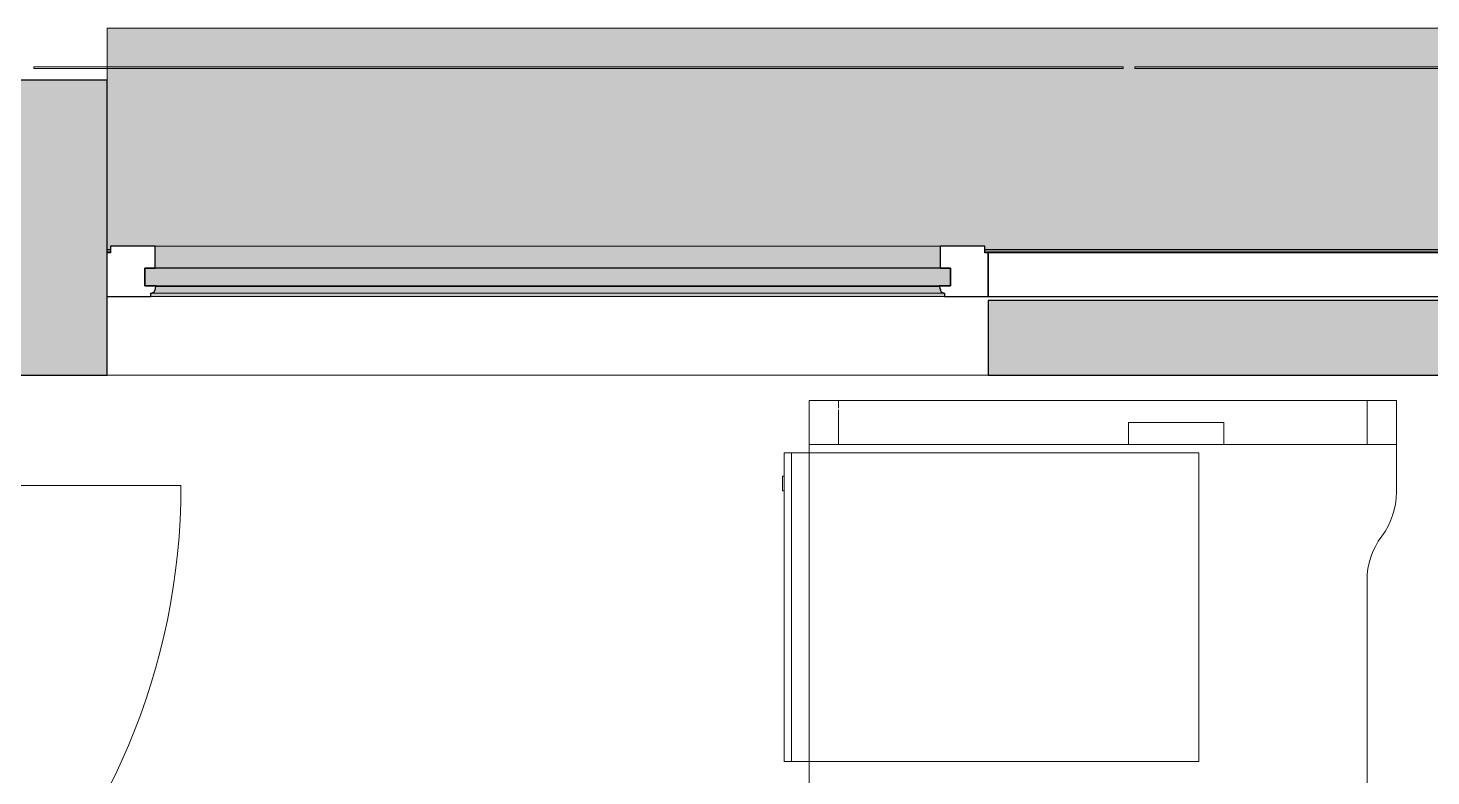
# Model space of a CAD drawing. Header units: millimetres. Extents: x 155927 to 326028, y -36033 to 97293.
# Drawn here: x 220801 to 222712, y 33700 to 34719 of the extents above; entities that cross this region are included whole.
import ezdxf

# ---------------------------------------------------------------- set-up
doc = ezdxf.new("R2010")
doc.units = ezdxf.units.MM
doc.header["$MEASUREMENT"] = 0
for name, color, linetype, lineweight in [('A-DOOR', 4, 'CONTINUOUS', 9), ('A-GLAZ', 7, 'CONTINUOUS', 9), ('A-GLAZ-CWMG', 7, 'CONTINUOUS', 9), ('A-WALL', 7, 'CONTINUOUS', 9), ('A-WALL-PATT', 7, 'CONTINUOUS', 9), ('I-FURN', 8, 'CONTINUOUS', 9), ('I-WALL', 7, 'CONTINUOUS', 9)]:
    doc.layers.add(name, color=color, linetype=linetype, lineweight=lineweight)

msp = doc.modelspace()

# ---------------------------------------------------------------- hatches: boundary and pattern name
at = {"layer": 'A-GLAZ'}
for points in [[(229692.8, 34417), (229692.8, 34718.6), (220908.8, 34718.6), (220908.8, 34417), (220913.2, 34417), (220913.2, 34421.6), (222104.5, 34421.6), (222104.5, 34417), (223441.2, 34417), (223441.2, 34421.6), (224632.5, 34421.6), (224632.5, 34417), (225969.2, 34417), (225969.2, 34421.6), (227160.5, 34421.6), (227160.5, 34417), (228497.2, 34417), (228497.2, 34421.6), (229688.5, 34421.6), (229688.5, 34417)], [(222043.6, 34391.7), (222043.6, 34421.6), (220974, 34421.6), (220974, 34391.7), (221777.7, 34391.7)], [(222057.6, 34367.7), (222057.6, 34391.7), (220960.1, 34391.7), (220960.1, 34367.7), (221777.7, 34367.7)], [(222043.8, 34352.8), (222049.6, 34352.8), (222049.6, 34357.7), (220968, 34357.7), (220968, 34352.8), (221777.7, 34352.8)], [(222048.1, 34357.7), (222044.7, 34360), (222043.4, 34362.7), (220973.8, 34362.7), (220972, 34359), (220971.8, 34357.7), (222045.8, 34357.7)], [(222043.8, 34362.7), (222042.4, 34366.6), (220975.3, 34366.6), (220974, 34362.7), (222043.6, 34362.7)], [(222042.4, 34366.6), (222042.4, 34367.7), (221777.7, 34366.6)]]:
    msp.add_hatch(color=256, dxfattribs=at).paths.add_polyline_path(points, flags=0)
h = msp.add_hatch(color=256, dxfattribs=at)
h.paths.add_polyline_path([(229692.8, 34414.8), (229692.8, 34417), (229688.5, 34417), (229688.5, 34414.8)], flags=0)
h.paths.add_polyline_path([(228450.1, 34414.8), (228497.2, 34414.8), (228497.2, 34417), (227160.5, 34417), (227160.5, 34414.8), (227843.5, 34414.8)], flags=0)
h.paths.add_polyline_path([(225969.2, 34414.8), (225969.2, 34417), (224632.5, 34417), (224632.5, 34414.8), (225964.2, 34414.8)], flags=0)
h.paths.add_polyline_path([(223441.2, 34414.8), (223441.2, 34417), (222104.5, 34417), (222104.5, 34414.8), (223436.2, 34414.8)], flags=0)
h.paths.add_polyline_path([(220913.2, 34414.8), (220913.2, 34417), (220908.8, 34417), (220908.8, 34414.8)], flags=0)
h = msp.add_hatch(color=256, dxfattribs=at)
h.paths.add_polyline_path([(227104.1, 34357.7), (227102.8, 34358.9), (227102.8, 34358.2)], flags=0)
h.paths.add_polyline_path([(223496, 34357.7), (223498.9, 34358.2), (223497.6, 34358.3)], flags=0)
h.paths.add_polyline_path([(220968, 34357.7), (220970.9, 34358.2), (220969.6, 34358.3)], flags=0)
at = {"layer": 'A-WALL-PATT'}
h = msp.add_hatch(color=256, dxfattribs=at)
h.paths.add_polyline_path([(230840.8, 34347.6), (230840.8, 34647.6), (229692.8, 34647.6), (229692.8, 34347.6), (230269.8, 34347.6)], flags=0)
h.paths.add_polyline_path([(220908.8, 34347.6), (220908.8, 34647.6), (202317.8, 34647.6), (202317.8, 34347.6), (220564.5, 34347.6)], flags=0)
h.paths.add_polyline_path([(200283.7, 34347.6), (200283.7, 34647.6), (197317.8, 34647.6), (197317.8, 34437.6), (197292.8, 34437.6), (197292.8, 34347.6), (198727.6, 34347.6)], flags=0)
h.paths.add_polyline_path([(195683.8, 34347.6), (195683.8, 34437.6), (195658.8, 34437.6), (195658.8, 34647.6), (193317.8, 34647.6), (193317.8, 34347.6), (195658.8, 34347.6)], flags=0)
h.paths.add_polyline_path([(190533.8, 34347.6), (190533.8, 34647.6), (187318, 34647.6), (187318, 34347.6), (190235.5, 34347.6)], flags=0)
h.paths.add_polyline_path([(185283.8, 34347.6), (185283.8, 34647.6), (166692.8, 34647.6), (166692.8, 34347.6), (184169.7, 34347.6)], flags=0)
h.paths.add_polyline_path([(157908.8, 34347.6), (157908.8, 34647.6), (156760.8, 34647.6), (156760.8, 34347.6), (157480.1, 34347.6)], flags=0)
for points in [[(220908.8, 34245.6), (220908.8, 34347.6), (219018.8, 34347.6), (219018.8, 34245.6), (220564.5, 34245.6)], [(222210.8, 34245.6), (222210.8, 34347.6), (222108.8, 34347.6), (222108.8, 34245.6)], [(222210.8, 34245.6), (223334.8, 34245.6), (223334.8, 34347.6), (222210.8, 34347.6)]]:
    msp.add_hatch(color=256, dxfattribs=at).paths.add_polyline_path(points, flags=0)

# ---------------------------------------------------------------- linework, layer by layer
at = {"layer": 'A-DOOR'}
msp.add_line((220099.2, 34095.6), (221009.2, 34095.6), dxfattribs=at)
msp.add_arc((220099.2, 34095.6), 910, 270, 0, dxfattribs=at)
at = {"layer": 'A-GLAZ'}
for p, q in [((220908.8, 34647.6), (220908.8, 34718.6)), ((229692.8, 34718.6), (220908.8, 34718.6)), ((220913.2, 34417), (220908.8, 34417)), ((220913.2, 34414.8), (220908.8, 34414.8)), ((222043.6, 34421.6), (220974, 34421.6)), ((223441.2, 34417), (222104.5, 34417)), ((223441.2, 34414.8), (222104.5, 34414.8)), ((220969.6, 34357.7), (220968, 34357.7)), ((220968, 34352.8), (222049.6, 34352.8)), ((222048.1, 34357.7), (220969.6, 34357.7)), ((222042.4, 34366.6), (220975.3, 34366.6)), ((222049.6, 34357.7), (222048.1, 34357.7))]:
    msp.add_line(p, q, dxfattribs=at)
at = {"layer": 'A-GLAZ', "lineweight": 30}
for p, q in [((220913.2, 34412.6), (220908.8, 34412.6)), ((220974, 34421.6), (220913.2, 34421.6)), ((220913.2, 34421.6), (220913.2, 34412.6)), ((220974, 34391.7), (220974, 34421.6)), ((222104.5, 34421.6), (222043.6, 34421.6)), ((222043.6, 34421.6), (222043.6, 34391.7)), ((222104.5, 34412.6), (222104.5, 34421.6)), ((222108.8, 34412.6), (222104.5, 34412.6)), ((223436.8, 34412.6), (222108.8, 34412.6)), ((222108.8, 34412.6), (222108.8, 34352.8)), ((222108.8, 34352.8), (222108.8, 34412.6)), ((222057.6, 34391.7), (220960.1, 34391.7)), ((220960.1, 34391.7), (220960.1, 34367.7)), ((220960.1, 34367.7), (220960.1, 34391.7)), ((220960.1, 34391.7), (220974, 34391.7)), ((222043.6, 34391.7), (222057.6, 34391.7)), ((222057.6, 34367.7), (222057.6, 34391.7)), ((222057.6, 34391.7), (222057.6, 34367.7)), ((220908.8, 34352.8), (220968, 34352.8)), ((220960.1, 34367.7), (222057.6, 34367.7)), ((220975.3, 34367.7), (220960.1, 34367.7)), ((220968, 34352.8), (220968, 34357.7)), ((220968, 34357.7), (220969.6, 34357.7)), ((220975.3, 34366.6), (220975.3, 34367.7)), ((222057.6, 34367.7), (222042.4, 34367.7)), ((222042.4, 34367.7), (222042.4, 34366.6)), ((222048.1, 34357.7), (222049.6, 34357.7)), ((222049.6, 34357.7), (222049.6, 34352.8)), ((222049.6, 34352.8), (222108.8, 34352.8)), ((222108.8, 34352.8), (223436.8, 34352.8))]:
    msp.add_line(p, q, dxfattribs=at)
for centre, radius, start, end in [((220968.5, 34363), 5.36, 281.9524, 356.5739), ((220981.2, 34362.2), 7.4, 143.4261, 176.5739), ((222036.5, 34362.2), 7.4, 3.4261, 36.5739), ((222049.2, 34363), 5.36, 183.4261, 258.0476)]:
    msp.add_arc(centre, radius, start, end, dxfattribs=at)
at = {"layer": 'A-GLAZ'}
for points, knots in [([(220969.6, 34357.7), (220970, 34357.8), (220970.7, 34358.1), (220971.5, 34358.5), (220971.9, 34358.8), (220972, 34359)], [0, 0, 0, 0, 0.2, 0.3, 0.4, 0.4, 0.4, 0.4]), ([(220973, 34360), (220973.1, 34360.2), (220973.3, 34360.6), (220973.7, 34361.5), (220973.8, 34362.2), (220973.8, 34362.7)], [0.6, 0.6, 0.6, 0.6, 0.7, 0.8, 1, 1, 1, 1]), ([(222043.8, 34362.7), (222043.9, 34362.2), (222044, 34361.5), (222044.4, 34360.6), (222044.6, 34360.2), (222044.7, 34360)], [-1, -1, -1, -1, -0.8, -0.7, -0.6, -0.6, -0.6, -0.6]), ([(222045.6, 34359), (222045.8, 34358.8), (222046.2, 34358.5), (222047, 34358.1), (222047.6, 34357.8), (222048.1, 34357.7)], [-0.4, -0.4, -0.4, -0.4, -0.3, -0.2, 0, 0, 0, 0])]:
    msp.add_open_spline(points, degree=3, knots=knots, dxfattribs=at)
for points in [[(220974.5, 34365.4), (220974.7, 34365.8), (220975, 34366.2), (220975.3, 34366.6)], [(222042.4, 34366.6), (222042.7, 34366.2), (222042.9, 34365.8), (222043.1, 34365.4)]]:
    msp.add_open_spline(points, degree=3, dxfattribs=at)
at = {"layer": 'A-GLAZ-CWMG'}
for p, q in [((220808.9, 34663.6), (220808.9, 34665.6)), ((220808.9, 34665.6), (221550.8, 34665.6)), ((221550.8, 34663.6), (220808.9, 34663.6)), ((221550.8, 34665.6), (222292.8, 34665.6)), ((222292.8, 34663.6), (221550.8, 34663.6)), ((222292.8, 34665.6), (222292.8, 34663.6)), ((222308.9, 34663.6), (222308.9, 34665.6)), ((222308.9, 34665.6), (223050.8, 34665.6)), ((223050.8, 34663.6), (222308.9, 34663.6))]:
    msp.add_line(p, q, dxfattribs=at)
at = {"layer": 'A-WALL', "lineweight": 30}
for p, q in [((220908.8, 34647.6), (202317.8, 34647.6)), ((220908.8, 34347.6), (220908.8, 34647.6))]:
    msp.add_line(p, q, dxfattribs=at)
at = {"layer": 'I-FURN'}
for p, q in [((221905.2, 34211.3), (221865.2, 34211.3)), ((221865.2, 34211.3), (222665.2, 34211.3)), ((221865.2, 34151.3), (221865.2, 34211.3)), ((221865.2, 34211.3), (221865.2, 34151.3)), ((222665.2, 34211.3), (221865.2, 34211.3)), ((221865.2, 34211.3), (221865.2, 32611.3)), ((221865.2, 32611.3), (221865.2, 34211.3)), ((221865.2, 34211.3), (222665.2, 34211.3)), ((222625.2, 34211.3), (221905.2, 34211.3)), ((221905.2, 34211.3), (221905.2, 34200.8)), ((221905.2, 34211.3), (221905.2, 34200.8)), ((221905.2, 34198.4), (221905.2, 34151.3)), ((221905.2, 34198.4), (221905.2, 34151.3)), ((222665.2, 34211.3), (222625.2, 34211.3)), ((222625.2, 34211.3), (222625.2, 34151.3)), ((222625.2, 34211.3), (222625.2, 34151.3)), ((222665.2, 34211.3), (222665.2, 34151.3)), ((222665.2, 34211.3), (222665.2, 34151.3)), ((222665.2, 34086.3), (222665.2, 34211.3)), ((222665.2, 34211.3), (222665.2, 34086.3)), ((222300.2, 34151.3), (222300.2, 34181.3)), ((222300.2, 34181.3), (222430.2, 34181.3)), ((222430.2, 34181.3), (222300.2, 34181.3)), ((222300.2, 34181.3), (222300.2, 34151.3)), ((222430.2, 34181.3), (222430.2, 34151.3)), ((222430.2, 34181.3), (222430.2, 34151.3)), ((221841, 34139.8), (221831, 34139.8)), ((221831, 34139.8), (221831, 33719.8)), ((221841, 33719.8), (221841, 34139.8)), ((221865.2, 34139.8), (221841, 34139.8)), ((221841, 34139.8), (221841, 33719.8)), ((221865.2, 34151.3), (221905.2, 34151.3)), ((222300.2, 34151.3), (221865.2, 34151.3)), ((222396, 34139.8), (221865.2, 34139.8)), ((221905.2, 34151.3), (222625.2, 34151.3)), ((222430.2, 34151.3), (222300.2, 34151.3)), ((222396, 33719.8), (222396, 34139.8)), ((222665.2, 34151.3), (222430.2, 34151.3)), ((222625.2, 34151.3), (222665.2, 34151.3)), ((221831, 34108.2), (221829, 34108.2)), ((221829, 34088.2), (221829, 34108.2)), ((221829, 34108.2), (221829, 34088.2)), ((221829, 34088.2), (221831, 34088.2)), ((222625.2, 33134), (222625.2, 33966.3)), ((222625.2, 33966.3), (222625.2, 33134)), ((221831, 33719.8), (221841, 33719.8)), ((221841, 33719.8), (221865.2, 33719.8)), ((221865.2, 33719.8), (222396, 33719.8))]:
    msp.add_line(p, q, dxfattribs=at)
for centre, start, end in [((222565.2, 34086.3), 323.1301, 0), ((222565.2, 34086.3), 323.1301, 0), ((222725.2, 33966.3), 143.1301, 180), ((222725.2, 33966.3), 143.1301, 180)]:
    msp.add_arc(centre, 100, start, end, dxfattribs=at)
at = {"layer": 'I-WALL', "lineweight": 30}
for p, q in [((220908.8, 34245.6), (220908.8, 34347.6)), ((222108.8, 34347.6), (222108.8, 34245.6)), ((222210.8, 34347.6), (222108.8, 34347.6)), ((223334.8, 34347.6), (222210.8, 34347.6)), ((219018.8, 34245.6), (220908.8, 34245.6)), ((222108.8, 34245.6), (222210.8, 34245.6)), ((222210.8, 34245.6), (223334.8, 34245.6))]:
    msp.add_line(p, q, dxfattribs=at)
at = {"layer": 'I-WALL'}
msp.add_line((222108.8, 34245.6), (220908.8, 34245.6), dxfattribs=at)

doc.saveas('drawing.dxf')
